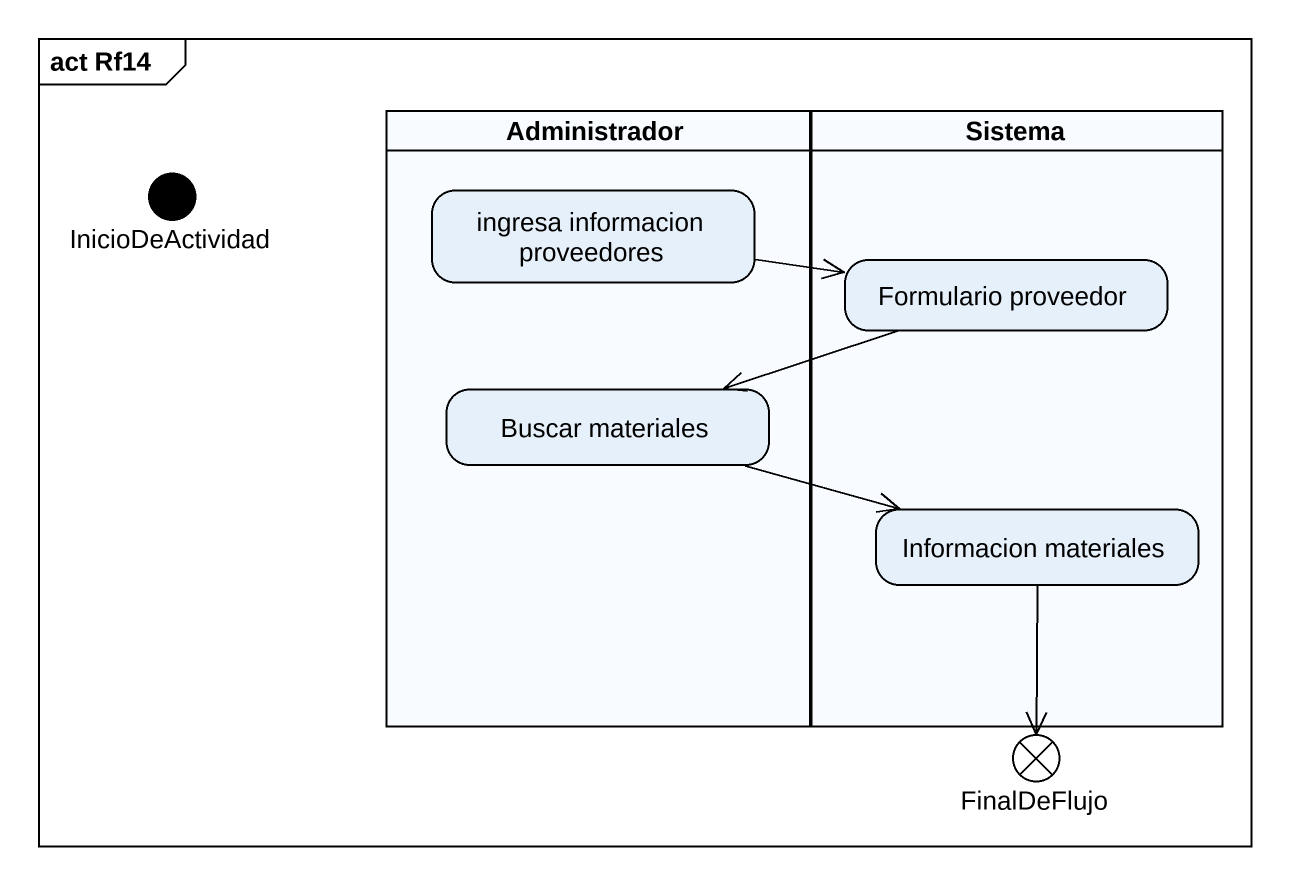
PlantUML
@startuml
mainframe act Rf14
hide empty description
state InicioDeActividad <<start>>
state Administrador <<partition>> {
  state "ingresa informacion proveedores" as ingresa_informacion
  state "Buscar materiales" as Buscar_materiales
}
state Sistema <<partition>> {
  state "Formulario proveedor" as Formulario_proveedor
  state "Informacion materiales" as Informacion_materiales
}
state FinalDeFlujo <<end>>
ingresa_informacion -right-> Formulario_proveedor
Formulario_proveedor -left-> Buscar_materiales
Buscar_materiales -right-> Informacion_materiales
Informacion_materiales --> FinalDeFlujo
@enduml
